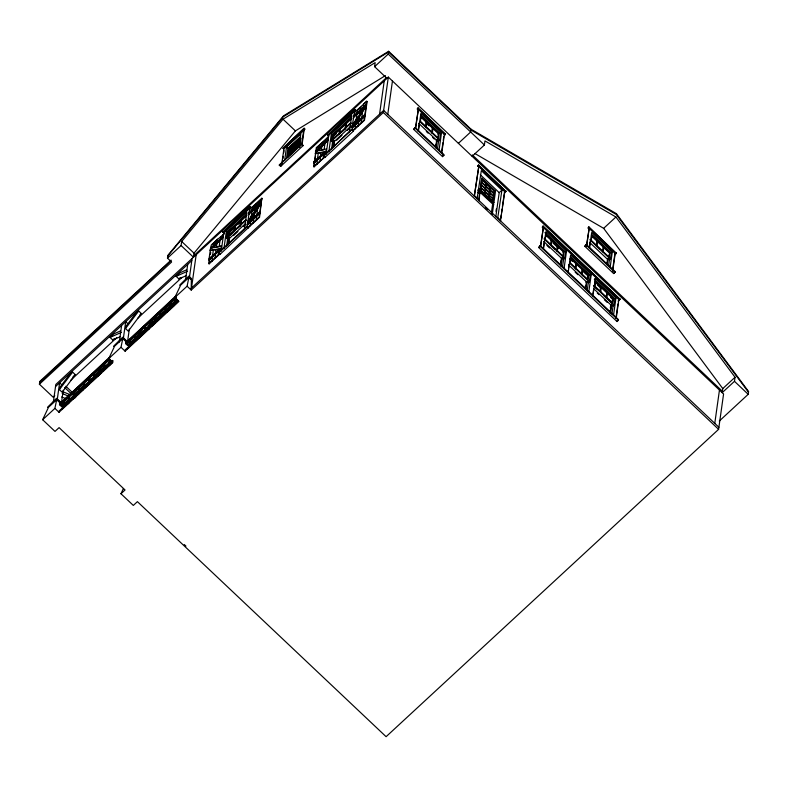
<?xml version="1.0" encoding="UTF-8"?>
<svg xmlns="http://www.w3.org/2000/svg" width="788" height="788" viewBox="0 0 788 788"><rect width="100%" height="100%" fill="white"/><g stroke="black" fill="none" stroke-linecap="round" stroke-linejoin="round"><path stroke-width="1.18" d="M54.776 395.694L53.141 397.201L39.4 384.219L39.794 381.441L171.075 260.089M53.367 401.919L55.82 384.455L388.326 77.106L723.581 393.961L718.607 429.342L386.1 736.691L137.407 501.651L133.32 505.433L120.958 493.741L123.391 488.56M56.766 398.403L47.812 407.288L56.766 398.403L61.237 402.619M57.288 399.329L59.612 382.761L62.085 385.096M59.425 389.646L59.701 387.686L68.714 375.63L72.565 372.074L75.313 374.664L62.173 392.247L59.425 389.646L72.565 372.074M61.572 402.038L63.237 390.208M62.567 408.933L63.306 403.732L64.32 402.786L63.739 406.953M67.679 404.214L68.408 399.004L69.433 398.058L68.704 403.269M72.791 399.486L73.52 394.286L74.545 393.34L73.964 397.497M77.904 394.758L78.633 389.558L79.657 388.612L78.918 393.823M83.016 390.04L83.745 384.839L84.769 383.894L84.178 388.051M88.118 385.312L88.857 380.111L89.871 379.166L89.142 384.367M93.23 380.594L93.959 375.384L94.984 374.448L94.402 378.604M98.342 375.866L99.071 370.665L100.096 369.72L99.367 374.921M103.455 371.148L104.183 365.937L105.208 364.992L104.617 369.158M108.567 366.42L109.296 361.219L110.32 360.274L109.581 365.474M119.293 342.012L121.618 325.444M122.859 337.313L113.905 346.188L122.859 337.313L127.331 341.529M123.381 338.239L125.706 321.662L128.178 324.006M125.519 328.557L125.794 326.596L134.807 314.54L138.658 310.974L141.407 313.575L128.267 331.157L125.519 328.557L138.658 310.974M127.498 342.13L129.331 329.108M128.661 347.843L129.39 342.642L130.414 341.696L129.833 345.853M133.921 342.081L134.502 337.914L135.526 336.969L134.945 341.135M138.885 338.397L139.614 333.196L140.638 332.25L140.047 336.407M144.145 332.635L144.726 328.468L145.75 327.522L145.159 331.689M149.099 328.951L149.838 323.74L150.853 322.794L150.272 326.961M154.359 323.188L154.95 319.022L155.965 318.076L155.384 322.243M39.4 384.219L171.587 262.04L167.46 258.139L167.854 255.361L283.503 115.866L388.622 51.309L471.057 129.222L616.393 213.656L748.6 391.538L748.206 394.305L719.286 421.048M159.324 319.504L160.053 314.294L161.077 313.348L160.496 317.515M164.584 313.732L165.165 309.576L166.189 308.63L165.608 312.797M169.548 310.058L170.277 304.848L171.301 303.902L170.71 308.069M167.46 258.139L181.092 245.541L181.664 241.483L283.03 119.205L375.177 62.616L374.605 66.675L386.967 78.367M174.798 304.286L175.389 300.13L176.413 299.184L175.822 303.341M185.554 279.74L187.711 264.354M188.953 276.224L179.999 285.098L188.953 276.224L191.356 278.489L191.208 290.102L383.352 112.497L388.326 77.106M189.475 277.149L192.095 258.494M385.44 75.589L295.401 130.887L194.025 253.165L193.454 257.233L181.092 245.541M191.504 288.014L196.182 254.711M218.65 252.505L219.931 254.504L248.644 227.358L247.265 226.058L218.65 252.505L220.029 253.805L209.125 263.881L209.096 258.553L221.704 247.54M216.05 249.776L215.567 253.204L218.64 250.377L218.788 249.284L210.238 250.436L210.603 247.796L223.211 236.784M209.096 258.553L210.406 249.185L222.679 237.848L222.866 236.459M209.125 263.881L209.943 258.031M210.435 254.514L210.77 252.17M212.307 257.43L212.189 261.045M213.312 250.269L212.504 256.041L209.441 258.878M213.824 246.674L213.666 247.767L216.404 247.274L216.887 243.837M215.37 254.593L215.252 258.218M217.084 242.448L217.547 239.158L212.524 244.438M218.443 251.756L218.325 255.381M219.143 246.782L219.951 241.01M220.148 239.621L220.955 236.646M223.9 231.928L223.556 232.884L222.876 232.233L250.2 206.515L250.889 207.165L223.9 231.928L221.201 251.126M219.931 254.504L220.029 253.805M208.899 259.941L221.162 248.604L221.536 245.964L212.051 247.668M223.556 232.884L225.388 230.736M222.492 235.228L224.019 233.809L224.235 232.253M223.93 248.535L226.402 230.973L246.841 212.071L244.379 229.633M226.629 245.974L227.584 239.158L226.56 238.183L227.436 231.938L246.989 213.873M228.018 236.233L228.697 231.376L246.417 215.006L246.93 215.488L229.209 231.859L228.53 236.725L228.018 236.233L245.728 219.862L246.25 220.344M227.959 244.979L228.953 237.897L229.466 238.39L228.796 243.108M229.387 234.775L229.732 232.352L233.268 229.072M234.666 226.826L233.977 231.682L229.308 235.996M234.666 231.051L235.346 226.195M240.113 226.018L240.793 221.152M241.483 220.522L240.793 225.388L237.779 228.175M254.209 214.503L253.726 217.941L259.863 212.267L259.666 213.656L247.402 224.994L247.422 222.029L259.193 204.092L258.484 206.023M259.538 204.417L248.909 214.237L248.762 212.524L261.37 201.511L252.938 209.312M247.087 227.19L249.786 207.993M222.876 232.233L250.2 206.515M250.466 222.157L250.348 225.782M250.663 220.768L250.811 219.685M251.973 211.401L251.165 217.183L248.9 220.63M252.17 210.012L252.633 206.722M253.529 219.32L253.411 222.945M255.046 208.574L254.563 212.002L258.109 205.737M255.243 207.185L256.041 204.21M256.602 216.493L256.474 220.108M256.789 215.104L257.607 209.332M258.306 204.348L259.114 201.373M260.661 203.826L249.235 222.088L260.661 203.826L261.025 201.186M248.299 227.033L259.203 216.956L261.833 198.221L259.548 217.281L248.644 227.358M279.257 165.096L301.834 143.623L303.114 145.613L280.626 166.396L279.257 165.096L301.735 144.312L303.114 145.613M304.119 130.05L283.67 148.942L282.99 148.292L304.178 128.247L304.867 128.897L304.119 130.05L302.011 145.022M280.626 166.396L282.084 164.446M283.67 148.942L283.749 148.42M281.907 162.968L284.015 147.986M282.252 163.293L282.577 160.988M282.902 158.683L283.217 156.379M283.71 152.921L284.035 150.616M284.645 160.388L286.517 147.031L300.829 133.802L298.947 147.159M286.527 158.043L287.896 148.321L300.415 136.748M287.807 157.344L289.157 147.76L300.74 137.053M300.189 138.205L289.501 148.085L288.339 156.319L299.923 145.613M299.391 146.637L300.573 138.255M299.696 147.267L299.814 146.44M300.504 141.495L300.622 140.678L289.038 151.385M301.666 144.697L303.774 129.724M282.99 148.292L304.178 128.247M313.713 166.564L324.951 156.812L314.057 166.889L314.028 161.56L326.636 150.547M314.028 161.56L323.563 153.384L323.72 152.291L315.505 153.768L315.535 150.803L328.143 139.791M314.373 161.885L315.505 153.768M326.656 138.944L328.606 136.501L316.343 147.829L315.88 151.129L325.08 142.628L325.887 139.653M314.057 166.889L314.875 161.038M315.21 158.693L315.535 156.359M317.239 160.437L317.121 164.062M317.436 159.048L318.244 153.276M318.756 149.681L318.598 150.774L320.421 150.449M318.943 148.292L319.751 145.327M320.302 157.6L320.184 161.225M320.499 156.211L320.982 152.783M321.337 150.281L321.819 146.844M322.016 145.465L322.824 142.49M323.375 154.773L323.257 158.388M324.883 144.017L324.075 149.789L322.243 150.114M323.484 156.211L352.197 129.065L353.477 131.054L324.863 157.511L323.484 156.211L352.197 129.065M328.832 134.935L328.488 135.891L327.798 135.24L355.132 109.532L355.821 110.172L328.832 134.935L326.134 154.133M324.863 157.511L324.951 156.812M313.831 162.949L326.094 151.611L326.468 148.971L316.983 150.675M315.683 152.517L327.611 140.855L327.798 139.466M328.488 135.891L327.877 134.718M328.862 151.542L331.334 133.98L351.773 115.087L349.311 132.65M331.561 148.981L332.516 142.175L331.482 141.2L332.369 134.955L351.921 116.88M333.629 138.511L334.142 134.876L351.862 118.495L351.349 118.013L333.629 134.384L332.95 139.24L350.66 122.869L351.182 123.352M333.048 146.804L333.876 140.914L334.398 141.397L333.728 146.115M334.25 146.607L334.575 144.243M338.909 134.689L339.598 129.833M339.598 134.058L340.278 129.202M345.046 129.025L345.725 124.169M346.405 123.539L345.725 128.395L341.933 131.901M362.539 112.339L361.722 118.111L364.45 114.95L364.598 116.663L352.334 128.001L352.354 125.036L364.47 107.424L353.842 117.245L353.694 115.531L366.302 104.518L360.165 110.192L360.973 107.217M352.334 128.001L352.187 126.287L364.45 114.95M354.718 111L352.354 125.036M327.798 135.24L355.132 109.532M355.398 125.164L355.28 128.789M355.595 123.785L355.743 122.692M356.905 114.418L356.097 120.19L358.363 116.742M357.102 113.029L357.565 109.729L360.214 107.926M358.461 122.337L358.343 125.952M358.658 120.948L359.141 117.51M359.495 115.009L359.978 111.581M361.525 119.5L361.406 123.125M363.238 107.355L363.701 104.065L366.765 101.228L354.501 112.566M365.583 106.833L354.167 125.105L365.583 106.833L365.957 104.203M353.231 130.04L364.135 119.963L366.765 101.228M353.576 130.365L364.48 120.288L367.109 101.553M379.56 114.191L384.239 80.888M374.605 66.675L388.228 54.086L388.622 51.309M387.775 114.309L392.454 81.006M413.67 129.36L415.128 127.4L443.989 154.675L443.89 155.364L442.531 156.625L413.67 129.36L415.128 127.4M417.995 109.67L417.305 109.02L418.064 107.867L445.466 134.354L444.787 134.984L418.339 109.355L415.483 127.577M417.305 109.02L418.064 107.867M415.65 128.454L418.339 109.355M418.162 131.202L419.315 122.938L418.802 123.411L436.67 140.294L435.675 147.376M418.398 131.074L420.861 113.511L441.477 132.985L439.005 150.547M421.117 116.447L420.437 121.303L438.295 138.186L438.985 133.33L421.117 116.447L420.605 116.919L438.473 133.802L437.793 138.658M425.421 126.967L426.101 122.11M426.111 127.617L426.791 122.761M431.607 132.817L432.287 127.952M432.297 133.458L432.976 128.602M435.331 146.667L435.656 144.303M436.02 148.075L437.182 139.821L438.552 141.121L437.439 149.07M438.552 141.121L439.576 140.175L440.453 133.93L441.477 132.985M441.753 151.05L442.925 142.697M443.26 140.303L443.762 136.728M441.763 153.128L444.442 134.019M444.787 134.984L445.545 133.842M442.531 156.625L442.62 155.935M471.057 129.222L470.663 132L458.399 143.337M478.454 166.8L477.764 166.15L478.523 165.007L505.926 191.494L505.246 192.124L478.789 166.485L474.327 196.113L478.789 166.485M477.764 166.15L478.523 165.007M472.14 156.319L484.403 144.982L484.975 140.914L615.93 216.996L735.046 377.255L734.475 381.323L722.202 392.66L722.773 388.592L735.046 377.255M477.075 198.714L481.32 170.641L501.926 190.125L497.691 218.197M479.567 191.179L479.222 193.612L477.853 192.311M478.68 200.231L479.981 190.982L493.721 203.964L492.264 214.375M480.178 189.593L481.783 178.147L495.524 191.129L493.918 202.585L480.178 189.593L493.918 202.585M479.084 200.792L479.981 190.982M481.783 178.147L480.572 190.213L479.498 190.223M480.936 190.361L481.271 188.017L484.709 191.267L484.374 193.612M485.063 194.262L485.388 191.917L488.826 195.168L488.501 197.502M489.181 198.152L489.515 195.808L492.943 199.059L492.618 201.403M491.279 213.696L492.648 203.984L479.301 191.612M492.933 201.895L494.45 191.149L482.089 179.457M495.977 211.371L496.322 208.958M495.81 216.779L499.208 192.646L501.926 190.125M500.764 218.443L501.257 214.927M501.592 212.583L502.084 209.066M502.419 206.722L504.556 191.474M500.439 220.788L504.901 191.159M538.706 247.531L540.164 245.57L618.481 319.593L618.383 320.283L617.024 321.543L538.706 247.531L540.164 245.57M543.03 227.831L542.341 227.19L543.099 226.038L619.969 299.273L619.279 299.903L543.365 227.515L540.509 245.748M542.341 227.19L543.099 226.038M540.686 246.624L543.365 227.515M543.356 248.19L544.35 241.108M543.425 249.244L545.897 231.682L566.503 251.155L564.041 268.718M545.296 237.513L544.961 239.946L546.153 234.617L564.011 251.5L563.331 256.356L545.473 239.473M550.457 245.137L551.137 240.281M551.827 240.931L551.137 245.787L555.067 249.501M556.633 250.988L557.323 246.122M557.49 250.417L558.002 246.772M560.692 262.473L561.026 260.119M560.701 265.546L561.696 258.464L543.838 241.581M561.046 266.245L562.208 257.991L563.587 259.291L562.465 267.24M562.819 256.829L563.499 251.973L545.641 235.09L546.153 234.617M563.587 259.291L564.612 258.346L565.489 252.101L566.503 251.155M567.921 272.746L568.256 270.382M568.581 268.028L569.084 264.482L568.572 264.955L586.43 281.838L585.435 288.92M568.158 272.618L570.63 255.056L591.236 274.529L588.774 292.092M570.886 257.991L570.197 262.847L588.065 279.73L588.744 274.874L570.886 257.991L570.374 258.464L588.232 275.347L587.72 278.991M575.181 268.511L575.87 263.655M575.87 269.161L576.56 264.305M584.795 246.28L586.252 244.329L615.113 271.604L615.014 272.293L613.645 273.554L584.795 246.28L586.252 244.329M581.367 274.362L582.046 269.496M588.823 228.678L588.144 228.028L588.892 226.875L616.305 253.362L615.615 253.992L589.168 228.362L586.439 245.669M582.736 270.146L582.056 275.002L583.622 276.489M588.144 228.028L588.892 226.875M586.607 246.575L589.168 228.362M589.296 248.023L590.143 241.946L589.641 242.418L607.499 259.301L606.819 264.157M589.523 247.984L591.699 232.519L612.306 251.993L610.129 267.457M591.266 240.31L591.946 235.454L609.813 252.337L609.134 257.193L591.266 240.31L590.754 240.783M585.09 288.211L585.425 285.847M585.947 288.447L586.942 281.365L588.321 282.665L587.198 290.614M587.385 278.243L587.72 275.82L588.744 274.874M588.321 282.665L589.335 281.72L590.212 275.475L591.236 274.529M596.25 245.974L596.94 241.118M597.619 241.768L596.94 246.624L600.082 249.599M592.98 293.757L593.65 289.038M592.891 295.993L595.364 278.43L615.97 297.903L613.497 315.466M594.595 285.483L594.93 283.05M594.93 286.221L595.62 281.365L613.478 298.248L612.798 303.104L594.93 286.221L594.418 286.694L597.56 289.659M602.436 251.825L603.115 246.969M603.293 251.254L603.805 247.609M600.092 290.674L600.604 287.029M600.604 292.535L601.283 287.679M607.154 264.906L608.011 258.828L609.38 260.129L608.572 265.911M608.622 257.666L609.813 252.337M609.38 260.129L610.404 259.183L611.281 252.938L612.306 251.993M606.1 297.736L606.78 292.87M606.79 298.376L607.469 293.52M612.709 269.132L614.758 254.563M612.709 271.249L615.27 253.027M615.615 253.992L616.374 252.849M613.645 273.554L615.113 271.604M609.656 312.767L609.991 310.403M610.316 308.049L610.651 305.685L611.675 304.739L613.044 306.039L611.931 313.988M610.168 312.294L611.163 305.212L594.191 289.176M610.513 312.994L611.675 304.739M611.941 302.828L612.286 300.405M612.286 303.577L612.965 298.721L595.107 281.838L595.62 281.365M613.044 306.039L614.069 305.094L614.945 298.849L615.97 297.903M615.911 318.362L617.93 304.03M618.265 301.646L618.6 299.253M616.255 318.047L618.935 298.938M619.279 299.903L620.038 298.76M617.024 321.543L617.122 320.854M714.775 423.373L719.454 390.06M120.958 493.741L125.046 489.969L59.09 427.628L55.002 431.41L42.641 419.728L54.904 408.391L56.677 399.733L59.967 402.855M111.581 360.461L61.543 406.638L60.174 405.337L59.474 404.096L120.997 347.291L122.77 338.643L126.06 341.756M177.527 299.44L127.636 345.548L126.267 344.248L125.558 343.007L187.091 286.202L188.864 277.553L190.923 279.504M42.641 419.728L48.501 407.298L56.677 399.733M353.27 124.504L355.536 121.047M360.057 114.152L362.884 109.837M478.217 190.597L478.671 191.011M478.562 190.282L479.005 190.696M167.755 256.061L283.385 116.703L388.523 51.998L471.372 130.306L616.275 214.494L748.501 392.227M289.383 148.912L300.967 138.205M289.265 149.73L300.849 139.023M289.157 150.557L300.74 139.85M170.976 260.789L39.863 382.298M288.92 152.202L299.617 142.323M288.802 153.03L299.499 143.14M288.694 153.847L300.277 143.14M288.575 154.675L300.159 143.968M288.457 155.502L300.041 144.795M193.651 255.844L386.258 77.815M55.524 386.534L191.799 260.572M120.042 336.791L112.792 340.022L110.044 337.431L113.896 333.866L120.594 330.871M186.126 275.692L178.886 278.932L176.138 276.342L179.989 272.776L186.687 269.782M249.126 208.79L250.889 207.165M249.569 209.559L261.833 198.221M252.978 207.047L262.177 198.546M324.351 141.072L316.343 147.829M219.379 240.33L214.011 245.285L214.819 242.31M248.565 213.912L261.173 202.9M353.497 116.919L366.105 105.907M72.998 376.802L75.313 374.664M112.792 340.022L114.329 338.604M139.87 315.003L141.407 313.575M178.886 278.932L180.422 277.514M212.396 247.993L222.679 237.848M317.328 151.001L327.611 140.855M238.587 224.166L240.36 222.521M336.427 133.724L334.664 135.359L333.629 134.384M70.93 380.003L116.752 337.648M137.92 318.086L181.949 277.386M226.56 238.183L246.112 220.118M331.482 141.2L351.034 123.125M227.584 239.158L228.953 237.897M332.516 142.175L333.876 140.914M229.466 238.39L245.413 223.654M334.398 141.397L351.221 125.844M233.524 235.602L237.946 231.505M243.265 226.589L245.038 224.954M336.683 140.244L341.992 135.339M347.311 130.424L349.084 128.789M259.518 211.942L247.59 223.605M122.77 338.643L114.595 346.198L108.734 358.629L112.851 362.529L59.021 412.282L54.904 408.391M188.864 277.553L180.679 285.108L174.828 297.539L178.945 301.44L125.115 351.192L120.997 347.291M247.058 224.669L259.321 213.331M351.99 127.676L364.253 116.338M209.244 260.267L221.162 248.604M314.176 163.274L326.094 151.611M218.552 253.204L247.166 226.747L248.545 228.047M208.781 263.556L219.685 253.48M109.729 357.033L59.474 404.096M175.822 295.943L125.558 343.007M60.154 404.746L109.345 359.289M126.247 343.657L176.335 297.362M60.174 405.337L110.054 359.229M126.267 344.248L176.148 298.14M61.543 406.638L66.901 401.092M74.052 394.473L77.628 391.163M79.421 389.518L84.779 384.554M89.251 380.417L91.044 378.772M93.723 376.29L98.195 372.153M99.987 370.498L103.563 367.198M127.636 345.548L132.985 339.992M134.778 338.338L142.825 330.901M148.193 325.946L153.561 320.982M155.344 319.327L163.392 311.89M167.864 307.753L176.808 299.489M61.533 406.047L62.222 406.697L112.3 360.402M127.626 344.957L128.306 345.607L177.497 300.139M191.159 288.329L383.648 110.409L718.902 427.263M113.275 360.934L58.992 411.109L59.021 412.282M178.482 300.661L125.085 350.01L125.115 351.192M62.124 408.972L69.324 402.313M78.337 393.98L81.942 390.651M84.641 388.149L88.246 384.82M93.654 379.826L100.864 373.157M105.365 368.991L107.168 367.326M109.877 364.834L112.576 362.332M126.415 349.547L130.01 346.218M135.418 341.214L142.628 334.555M147.139 330.389L148.932 328.724M151.641 326.222L155.246 322.893M157.048 321.228L161.55 317.062M166.958 312.068L174.168 305.409M74.693 397.96L76.485 396.295L74.712 394.66M437.961 134.275L438.985 133.33M436.158 140.766L437.182 139.821M437.626 141.377L438.65 140.431M505.315 191.602L505.995 190.972M562.987 252.446L564.011 251.5M561.194 258.937L562.208 257.991M591.946 235.454L591.443 235.927L609.301 252.81M474.839 153.493L603.657 228.333L615.93 216.996M607.499 259.301L608.011 258.828M585.917 282.311L586.942 281.365M595.364 278.43L594.339 279.376L614.945 298.849M613.478 298.248L612.453 299.194L610.67 297.5M176.138 276.342L187.524 271.249M110.044 337.431L121.431 332.339M315.17 153.443L324.656 151.739M217.321 247.107L221.536 245.964M210.238 250.436L219.724 248.732M494.45 191.149L495.524 191.129M492.648 203.984L493.721 203.964M62.459 391.567L69.265 394.364M62.183 393.527L67.699 395.793M61.661 396.955L66.074 398.767M63.917 404.037L65.837 405.584M588.823 227.397L616.305 253.362M591.532 234.272L611.281 252.938M589.798 239.71L610.404 259.183M388.228 54.086L484.403 144.982M734.475 381.323L748.206 394.305M586.154 245.019L615.014 272.293M472.337 154.931L722.399 391.272M417.995 108.389L445.466 134.354M478.444 165.519L505.926 191.494M543.021 226.56L619.969 299.273M420.703 115.265L440.453 133.93M544.872 232.627L565.489 252.101M570.463 256.809L590.212 275.475M426.347 123.302L429.027 125.834M553.166 243.157L558.525 248.22M569.862 258.937L572.541 261.468M582.362 270.747L586.833 274.973M597.274 284.842L600.84 288.221M480.316 174.788L499.208 192.646M419.827 121.51L439.576 140.175M543.996 238.872L564.612 258.346M569.586 263.054L589.335 281.72M593.462 285.62L614.069 305.094M603.746 295.51L611.498 302.828M426.338 131.488L428.12 133.172M432.582 137.388L434.375 139.082M546.902 245.432L549.581 247.964M575.201 272.185L577.88 274.716M597.255 293.028L599.038 294.712M604.396 299.775L607.075 302.306M415.04 128.099L443.89 155.364M540.066 246.27L618.383 320.283M478.513 191.75L478.414 192.449M474.671 195.808L477.42 198.399M498.026 217.882L500.774 220.473M485.388 207.884L487.102 209.509M383.352 112.497L718.607 429.342M355.053 110.044L355.743 110.694M352.098 129.754L353.477 131.054M331.334 133.98L332.369 134.955M304.109 128.769L304.798 129.419M283.03 119.205L295.401 130.887M286.517 147.031L287.896 148.321M250.131 207.037L250.811 207.687M228.697 231.376L229.732 232.352M226.402 230.973L227.436 231.938M222.945 231.711L223.634 232.362M224.019 233.809L211.411 244.822L210.603 247.796M181.664 241.483L194.025 253.165M188.854 276.913L191.257 279.188M187.091 286.202L191.208 290.102M122.761 338.003L126.336 341.381M65.808 386.248L72.043 392.138M64.636 387.499L70.89 393.409M73.57 395.95L75.362 397.635M63.02 404.313L64.803 405.997M56.667 399.092L61.139 403.318M184.244 544.528L185.968 546.143M603.657 228.333L722.773 388.592M477.932 189.908L479.606 191.464L479.468 190.923M128.296 345.016L128.306 345.607M62.203 406.106L62.222 406.697M481.645 185.338L481.32 187.672L484.758 190.923L485.083 188.578L481.645 185.338M482.029 182.649L481.695 184.983L485.132 188.233L485.457 185.889L482.029 182.649M482.404 179.959L482.079 182.294L485.506 185.544L485.841 183.2L482.404 179.959M485.772 189.228L485.438 191.573L488.875 194.813L489.2 192.479L485.772 189.228M486.147 186.539L485.822 188.884L489.249 192.124L489.584 189.79L486.147 186.539M486.521 183.85L486.196 186.195L489.634 189.435L489.959 187.101L486.521 183.85M489.89 193.129L489.565 195.463L492.993 198.714L493.327 196.37L489.89 193.129M490.264 190.44L489.939 192.774L493.377 196.025L493.702 193.681L490.264 190.44M490.648 187.751L490.313 190.085L493.751 193.336L494.086 190.992L490.648 187.751M478.946 188.913L480.424 190.706L478.946 188.913"/></g></svg>
